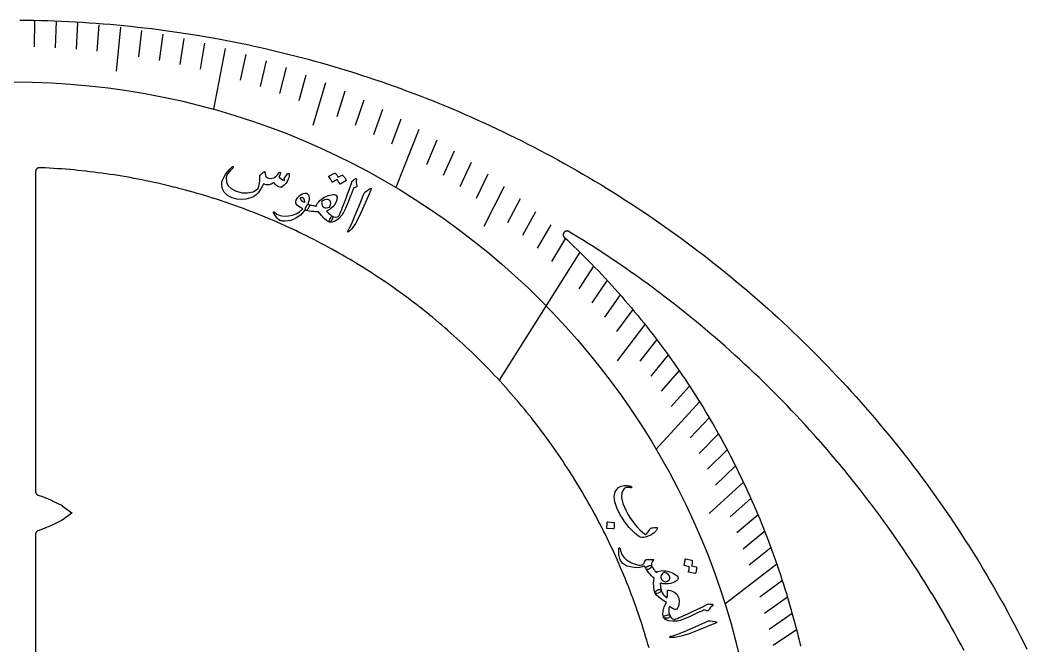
# Model space of a CAD drawing. Header units: millimetres. Extents: x -76 to 76, y -76 to 76.
# Drawn here: x 0.5 to 68.5, y 34.2 to 76.5 of the extents above; entities that cross this region are included whole.
import ezdxf

# ---------------------------------------------------------------- set-up
doc = ezdxf.new("R2010")
doc.units = ezdxf.units.MM
for name, color, linetype in [('CUT_INNER', 6, 'Continuous'), ('CUT_OUTER', 1, 'Continuous'), ('ENGRAVE', 7, 'Continuous'), ('ENGRAVE_FINE', 8, 'Continuous'), ('TEXT', 5, 'Continuous')]:
    doc.layers.add(name, color=color, linetype=linetype)

msp = doc.modelspace()

# ---------------------------------------------------------------- linework, layer by layer
at = {"layer": 'CUT_INNER'}
for points in [[(43.0015, 34.0458), (42.9263, 34.308), (42.9259, 34.3094), (42.8491, 34.5711), (42.8487, 34.5726), (42.7703, 34.8338), (42.7699, 34.8353), (42.6899, 35.096), (42.6895, 35.0974), (42.6079, 35.3577), (42.6074, 35.3591), (42.5243, 35.6189), (42.5238, 35.6203), (42.4391, 35.8795), (42.4386, 35.881), (42.3522, 36.1397), (42.3517, 36.1411), (42.2638, 36.3993), (42.2633, 36.4007), (42.1738, 36.6583), (42.1733, 36.6598), (42.0822, 36.9168), (42.0817, 36.9183), (41.9891, 37.1747), (41.9885, 37.1762), (41.8943, 37.4321), (41.8938, 37.4335), (41.798, 37.6889), (41.7974, 37.6903), (41.7001, 37.945), (41.6995, 37.9465), (41.6006, 38.2006), (41.6, 38.202), (41.4995, 38.4555), (41.499, 38.457), (41.3969, 38.7099), (41.3963, 38.7113), (41.2928, 38.9635), (41.2922, 38.965), (41.187, 39.2166), (41.1864, 39.218), (41.0798, 39.469), (41.0792, 39.4704), (40.9709, 39.7207), (40.9703, 39.7221), (40.8606, 39.9718), (40.86, 39.9732), (40.7487, 40.2221), (40.7481, 40.2235), (40.6353, 40.4718), (40.6346, 40.4732), (40.5203, 40.7208), (40.5196, 40.7222), (40.4038, 40.9691), (40.4031, 40.9705), (40.2858, 41.2166), (40.2851, 41.218), (40.1663, 41.4635), (40.1656, 41.4648), (40.0452, 41.7096), (40.0445, 41.7109), (39.9227, 41.9549), (39.922, 41.9563), (39.7986, 42.1995), (39.7979, 42.2008), (39.6731, 42.4433), (39.6724, 42.4447), (39.546, 42.6863), (39.5453, 42.6877), (39.4175, 42.9286), (39.4168, 42.9299), (39.2875, 43.1701), (39.2868, 43.1714), (39.156, 43.4107), (39.1553, 43.4121), (39.023, 43.6506), (39.0223, 43.6519), (38.8886, 43.8896), (38.8878, 43.8909), (38.7527, 44.1278), (38.7519, 44.1291), (38.6153, 44.3652), (38.6146, 44.3665), (38.4765, 44.6017), (38.4757, 44.603), (38.3363, 44.8373), (38.3355, 44.8387), (38.1946, 45.0721), (38.1938, 45.0734), (38.0514, 45.3061), (38.0506, 45.3074), (37.9068, 45.5391), (37.906, 45.5404), (37.7608, 45.7712), (37.76, 45.7725), (37.6134, 46.0025), (37.6126, 46.0038), (37.4646, 46.2328), (37.4637, 46.2341), (37.3143, 46.4622), (37.3135, 46.4635), (37.1627, 46.6907), (37.1618, 46.692), (37.0096, 46.9183), (37.0087, 46.9196), (36.8552, 47.1449), (36.8543, 47.1462), (36.6993, 47.3706), (36.6984, 47.3718), (36.5421, 47.5953), (36.5412, 47.5965), (36.3835, 47.819), (36.3826, 47.8203), (36.2235, 48.0418), (36.2226, 48.043), (36.0622, 48.2635), (36.0613, 48.2648), (35.8995, 48.4843), (35.8986, 48.4855), (35.7355, 48.7041), (35.7346, 48.7053), (35.5701, 48.9228), (35.5692, 48.9241), (35.4034, 49.1406), (35.4024, 49.1418), (35.2353, 49.3573), (35.2344, 49.3585), (35.0659, 49.573), (35.065, 49.5742), (34.8952, 49.7876), (34.8943, 49.7888), (34.7232, 50.0012), (34.7223, 50.0024), (34.5499, 50.2137), (34.5489, 50.2149), (34.3753, 50.4252), (34.3743, 50.4264), (34.1994, 50.6356), (34.1984, 50.6368), (34.0222, 50.8449), (34.0212, 50.8461), (33.8437, 51.0531), (33.8427, 51.0543), (33.6639, 51.2602), (33.6629, 51.2614), (33.4829, 51.4662), (33.4819, 51.4674), (33.3006, 51.6711), (33.2996, 51.6723), (33.1171, 51.8749), (33.116, 51.876), (32.9323, 52.0775), (32.9312, 52.0786), (32.7462, 52.279), (32.7452, 52.2801), (32.559, 52.4794), (32.5579, 52.4805), (32.3705, 52.6786), (32.3694, 52.6797), (32.1808, 52.8766), (32.1797, 52.8777), (31.9899, 53.0735), (31.9888, 53.0746), (31.7977, 53.2692), (31.7967, 53.2703), (31.6044, 53.4637), (31.6033, 53.4648), (31.4099, 53.657), (31.4088, 53.6581), (31.2142, 53.8492), (31.2131, 53.8502), (31.0174, 54.0401), (31.0163, 54.0411), (30.8193, 54.2298), (30.8182, 54.2309), (30.6201, 54.4183), (30.619, 54.4193), (30.4198, 54.6056), (30.4187, 54.6066), (30.2183, 54.7916), (30.2172, 54.7926), (30.0157, 54.9764), (30.0145, 54.9774), (29.8119, 55.1599), (29.8107, 55.161), (29.607, 55.3422), (29.6059, 55.3432), (29.401, 55.5233), (29.3999, 55.5243), (29.1939, 55.703), (29.1927, 55.704), (28.9857, 55.8815), (28.9845, 55.8825), (28.7764, 56.0587), (28.7752, 56.0597), (28.566, 56.2347), (28.5648, 56.2356), (28.3546, 56.4093), (28.3534, 56.4103), (28.142, 56.5826), (28.1409, 56.5836), (27.9285, 56.7546), (27.9273, 56.7556), (27.7138, 56.9254), (27.7126, 56.9263), (27.4982, 57.0947), (27.4969, 57.0957), (27.2814, 57.2628), (27.2802, 57.2637), (27.0637, 57.4295), (27.0625, 57.4305), (26.8449, 57.5949), (26.8437, 57.5958), (26.6252, 57.759), (26.6239, 57.7599), (26.4044, 57.9217), (26.4032, 57.9226), (26.1826, 58.083), (26.1814, 58.0839), (25.9599, 58.243), (25.9586, 58.2439), (25.7362, 58.4016), (25.7349, 58.4025), (25.5115, 58.5588), (25.5102, 58.5597), (25.2858, 58.7146), (25.2845, 58.7155), (25.0592, 58.8691), (25.0579, 58.87), (24.8316, 59.0222), (24.8304, 59.023), (24.6032, 59.1738), (24.6019, 59.1747), (24.3737, 59.3241), (24.3725, 59.3249), (24.1434, 59.4729), (24.1421, 59.4738), (23.9122, 59.6204), (23.9109, 59.6212), (23.68, 59.7664), (23.6787, 59.7672), (23.447, 59.911), (23.4457, 59.9118), (23.2131, 60.0541), (23.2118, 60.0549), (22.9783, 60.1958), (22.977, 60.1966), (22.7426, 60.3361), (22.7413, 60.3369), (22.5061, 60.4749), (22.5048, 60.4757), (22.2688, 60.6123), (22.2674, 60.6131), (22.0306, 60.7482), (22.0292, 60.749), (21.7915, 60.8826), (21.7902, 60.8834), (21.5517, 61.0156), (21.5504, 61.0164), (21.311, 61.1471), (21.3097, 61.1479), (21.0696, 61.2771), (21.0682, 61.2779), (20.8273, 61.4057), (20.826, 61.4064), (20.5843, 61.5327), (20.5829, 61.5334), (20.3405, 61.6583), (20.3391, 61.659), (20.0959, 61.7824), (20.0945, 61.783), (19.8506, 61.9049), (19.8492, 61.9056), (19.6045, 62.026), (19.6031, 62.0266), (19.3577, 62.1455), (19.3563, 62.1462), (19.1101, 62.2635), (19.1087, 62.2642), (18.8618, 62.38), (18.8605, 62.3807), (18.6129, 62.495), (18.6115, 62.4956), (18.3632, 62.6084), (18.3618, 62.609), (18.1128, 62.7203), (18.1114, 62.7209), (17.8618, 62.8307), (17.8604, 62.8313), (17.61, 62.9395), (17.6086, 62.9401), (17.3576, 63.0468), (17.3562, 63.0474), (17.1046, 63.1525), (17.1032, 63.1531), (16.8509, 63.2567), (16.8495, 63.2573), (16.5966, 63.3593), (16.5952, 63.3599), (16.3417, 63.4604), (16.3402, 63.4609), (16.0861, 63.5599), (16.0847, 63.5604), (15.8299, 63.6578), (15.8285, 63.6583), (15.5732, 63.7541), (15.5717, 63.7547), (15.3158, 63.8489), (15.3144, 63.8494), (15.0579, 63.9421), (15.0564, 63.9426), (14.7994, 64.0337), (14.798, 64.0342), (14.5404, 64.1237), (14.5389, 64.1242), (14.2808, 64.2121), (14.2793, 64.2126), (14.0206, 64.2989), (14.0192, 64.2994), (13.76, 64.3842), (13.7585, 64.3846), (13.4988, 64.4678), (13.4973, 64.4683), (13.2371, 64.5498), (13.2356, 64.5503), (12.9749, 64.6302), (12.9734, 64.6307), (12.7122, 64.709), (12.7108, 64.7095), (12.4491, 64.7862), (12.4476, 64.7867), (12.1855, 64.8618), (12.184, 64.8622), (11.9214, 64.9358), (11.9199, 64.9362), (11.6568, 65.0081), (11.6554, 65.0085), (11.3919, 65.0788), (11.3904, 65.0792), (11.1265, 65.1479), (11.125, 65.1483), (10.8607, 65.2154), (10.8592, 65.2157), (10.5944, 65.2812), (10.5929, 65.2816), (10.3278, 65.3454), (10.3263, 65.3457), (10.0608, 65.4079), (10.0593, 65.4083), (9.7934, 65.4688), (9.7919, 65.4692), (9.5256, 65.5281), (9.5241, 65.5284), (9.2575, 65.5857), (9.256, 65.5861), (8.989, 65.6417), (8.9875, 65.642), (8.7202, 65.6961), (8.7187, 65.6964), (8.4511, 65.7487), (8.4496, 65.749), (8.1817, 65.7998), (8.1801, 65.8), (7.9119, 65.8491), (7.9104, 65.8494), (7.6418, 65.8969), (7.6403, 65.8971), (7.3715, 65.9429), (7.37, 65.9432), (7.1009, 65.9873), (7.0993, 65.9876), (6.83, 66.0301), (6.8285, 66.0303), (6.5588, 66.0711), (6.5573, 66.0714), (6.2874, 66.1105), (6.2859, 66.1108), (6.0158, 66.1483), (6.0143, 66.1485), (5.7439, 66.1844), (5.7424, 66.1846), (5.4719, 66.2188), (5.4703, 66.219), (5.1996, 66.2515), (5.1981, 66.2517), (4.9271, 66.2826), (4.9256, 66.2828), (4.6544, 66.312), (4.6529, 66.3121), (4.3816, 66.3397), (4.3801, 66.3399), (4.1086, 66.3658), (4.1071, 66.3659), (3.8354, 66.3901), (3.8339, 66.3903), (3.5621, 66.4128), (3.5606, 66.4129), (3.2887, 66.4338), (3.2872, 66.434), (3.0151, 66.4532), (3.0136, 66.4533), (2.7415, 66.4708), (2.7399, 66.4709), (2.4677, 66.4868), (2.4662, 66.4869), (2.1938, 66.5011), (2.1923, 66.5012), (1.9199, 66.5137), (1.9183, 66.5138), (1.79, 66.5189), (1.7648, 66.5187), (1.7398, 66.5159), (1.7152, 66.5106), (1.6913, 66.5029), (1.6682, 66.4928), (1.6463, 66.4804), (1.6258, 66.4659), (1.6068, 66.4494), (1.5895, 66.4311), (1.5742, 66.4111), (1.561, 66.3897), (1.55, 66.3671), (1.5413, 66.3435), (1.535, 66.3191), (1.5313, 66.2943), (1.53, 66.2691), (1.53, 44.6164), (1.5311, 44.5925), (1.5346, 44.5688), (1.5402, 44.5456), (1.5481, 44.5231), (1.558, 44.5014), (1.57, 44.4807), (1.5839, 44.4613), (1.5996, 44.4433), (1.617, 44.4268), (1.6358, 44.4121), (1.6559, 44.3993), (1.6772, 44.3885), (1.6994, 44.3797), (1.9843, 44.2827), (1.9918, 44.2799), (2.6488, 44.008), (2.6576, 44.004), (3.3139, 43.6709), (3.3184, 43.6683), (3.3227, 43.6654), (3.9788, 43.1798), (3.9833, 43.1762), (3.9788, 43.1725), (3.3227, 42.6869), (3.3184, 42.684), (3.3139, 42.6814), (2.6576, 42.3483), (2.6488, 42.3443), (1.9918, 42.0724), (1.9843, 42.0696), (1.6994, 41.9726), (1.6772, 41.9639), (1.6559, 41.953), (1.6358, 41.9402), (1.617, 41.9255), (1.5996, 41.9091), (1.5839, 41.8911), (1.57, 41.8716), (1.558, 41.851), (1.5481, 41.8293), (1.5402, 41.8067), (1.5346, 41.7835), (1.5311, 41.7598), (1.53, 41.736), (1.53, 21.7866)], [(64.3023, 33.8655), (64.094, 34.2581), (64.0933, 34.2594), (63.8826, 34.6507), (63.8818, 34.6521), (63.6688, 35.042), (63.668, 35.0434), (63.4525, 35.432), (63.4518, 35.4334), (63.2339, 35.8207), (63.2332, 35.822), (63.013, 36.208), (63.0122, 36.2094), (62.7896, 36.594), (62.7888, 36.5953), (62.5639, 36.9786), (62.5631, 36.9799), (62.3358, 37.3618), (62.335, 37.3631), (62.1054, 37.7435), (62.1046, 37.7449), (61.8726, 38.1239), (61.8718, 38.1252), (61.6376, 38.5028), (61.6367, 38.5041), (61.4001, 38.8803), (61.3993, 38.8816), (61.1604, 39.2563), (61.1596, 39.2576), (60.9184, 39.6308), (60.9176, 39.6321), (60.6741, 40.0039), (60.6732, 40.0052), (60.4275, 40.3754), (60.4266, 40.3767), (60.1786, 40.7454), (60.1777, 40.7467), (59.9275, 41.1139), (59.9266, 41.1152), (59.6741, 41.4809), (59.6732, 41.4821), (59.4184, 41.8462), (59.4175, 41.8475), (59.1605, 42.21), (59.1596, 42.2113), (58.9004, 42.5722), (58.8995, 42.5735), (58.6381, 42.9328), (58.6372, 42.9341), (58.3736, 43.2918), (58.3726, 43.2931), (58.1068, 43.6492), (58.1059, 43.6504), (57.8379, 44.0049), (57.837, 44.0061), (57.5668, 44.359), (57.5659, 44.3602), (57.2935, 44.7113), (57.2926, 44.7126), (57.0181, 45.0621), (57.0172, 45.0633), (56.7406, 45.4111), (56.7396, 45.4123), (56.4609, 45.7584), (56.4599, 45.7596), (56.179, 46.1039), (56.178, 46.1051), (55.8951, 46.4478), (55.8941, 46.449), (55.609, 46.7899), (55.608, 46.791), (55.3209, 47.1302), (55.3199, 47.1314), (55.0307, 47.4688), (55.0297, 47.4699), (54.7384, 47.8055), (54.7373, 47.8067), (54.444, 48.1405), (54.443, 48.1416), (54.1476, 48.4736), (54.1466, 48.4748), (53.8491, 48.805), (53.8481, 48.8061), (53.5487, 49.1345), (53.5476, 49.1356), (53.2462, 49.4621), (53.2451, 49.4632), (52.9417, 49.7879), (52.9406, 49.789), (52.6352, 50.1118), (52.6341, 50.1129), (52.3267, 50.4338), (52.3256, 50.4349), (52.0163, 50.7539), (52.0152, 50.755), (51.7039, 51.0722), (51.7028, 51.0732), (51.3895, 51.3884), (51.3884, 51.3895), (51.0732, 51.7028), (51.0722, 51.7039), (50.755, 52.0152), (50.7539, 52.0163), (50.4349, 52.3256), (50.4338, 52.3267), (50.1129, 52.6341), (50.1118, 52.6352), (49.789, 52.9406), (49.7879, 52.9417), (49.4632, 53.2451), (49.4621, 53.2462), (49.1356, 53.5476), (49.1345, 53.5487), (48.8061, 53.8481), (48.805, 53.8491), (48.4748, 54.1466), (48.4736, 54.1476), (48.1416, 54.443), (48.1405, 54.444), (47.8067, 54.7373), (47.8055, 54.7384), (47.4699, 55.0297), (47.4688, 55.0307), (47.1314, 55.3199), (47.1302, 55.3209), (46.791, 55.608), (46.7899, 55.609), (46.449, 55.8941), (46.4478, 55.8951), (46.1051, 56.178), (46.1039, 56.179), (45.7596, 56.4599), (45.7584, 56.4609), (45.4123, 56.7396), (45.4111, 56.7406), (45.0633, 57.0172), (45.0621, 57.0181), (44.7126, 57.2926), (44.7113, 57.2935), (44.3602, 57.5659), (44.359, 57.5668), (44.0061, 57.837), (44.0049, 57.8379), (43.6504, 58.1059), (43.6492, 58.1068), (43.2931, 58.3726), (43.2918, 58.3736), (42.9341, 58.6372), (42.9328, 58.6381), (42.5735, 58.8995), (42.5722, 58.9004), (42.2113, 59.1596), (42.21, 59.1605), (41.8475, 59.4175), (41.8462, 59.4184), (41.4821, 59.6732), (41.4809, 59.6741), (41.1152, 59.9266), (41.1139, 59.9275), (40.7467, 60.1777), (40.7454, 60.1786), (40.3767, 60.4266), (40.3754, 60.4275), (40.0052, 60.6732), (40.0039, 60.6741), (39.6321, 60.9176), (39.6308, 60.9184), (39.2576, 61.1596), (39.2563, 61.1604), (38.8816, 61.3993), (38.8803, 61.4001), (38.5041, 61.6367), (38.5028, 61.6376), (38.1252, 61.8718), (38.1239, 61.8726), (37.7449, 62.1046), (37.7435, 62.1054), (37.5758, 62.2066), (37.5543, 62.2182), (37.5318, 62.2276), (37.5084, 62.2348), (37.4845, 62.2397), (37.4602, 62.2422), (37.4358, 62.2424), (37.4114, 62.2401), (37.3874, 62.2355), (37.364, 62.2285), (37.3414, 62.2193), (37.3197, 62.208), (37.2993, 62.1946), (37.2803, 62.1792), (37.2629, 62.1621), (37.2472, 62.1434), (37.2335, 62.1232), (37.2217, 62.1017), (37.2121, 62.0793), (37.2048, 62.056), (37.1998, 62.0321), (37.1971, 62.0078), (37.1968, 61.9833), (37.1989, 61.959), (37.2034, 61.935), (37.2102, 61.9115), (37.2192, 61.8888), (37.2304, 61.8671), (37.2437, 61.8466), (37.2589, 61.8275), (37.2759, 61.8099), (37.4322, 61.6639), (37.6757, 61.4335), (37.9178, 61.2016), (38.1585, 60.9682), (38.3977, 60.7333), (38.6355, 60.497), (38.8719, 60.2592), (39.1067, 60.0199), (39.3401, 59.7793), (39.5721, 59.5372), (39.8025, 59.2936), (40.0314, 59.0487), (40.2589, 58.8024), (40.4848, 58.5547), (40.7092, 58.3056), (40.932, 58.0551), (41.1534, 57.8033), (41.3731, 57.5501), (41.5913, 57.2955), (41.808, 57.0397), (42.023, 56.7825), (42.2365, 56.524), (42.4484, 56.2642), (42.6587, 56.0031), (42.8674, 55.7407), (43.0745, 55.477), (43.2799, 55.2121), (43.4838, 54.9459), (43.686, 54.6784), (43.8865, 54.4098), (44.0854, 54.1399), (44.2826, 53.8688), (44.4782, 53.5964), (44.6721, 53.3229), (44.8643, 53.0482), (45.0548, 52.7724), (45.2437, 52.4953), (45.4308, 52.2172), (45.6162, 51.9378), (45.7999, 51.6574), (45.9818, 51.3758), (46.1621, 51.0931), (46.3406, 50.8093), (46.5173, 50.5244), (46.6923, 50.2384), (46.8656, 49.9514), (47.0371, 49.6633), (47.2068, 49.3742), (47.3747, 49.084), (47.5409, 48.7928), (47.7052, 48.5006), (47.8678, 48.2074), (48.0285, 47.9132), (48.1875, 47.618), (48.3446, 47.3218), (48.5, 47.0247), (48.6534, 46.7266), (48.8051, 46.4276), (48.9549, 46.1277), (49.1029, 45.8269), (49.249, 45.5251), (49.3933, 45.2225), (49.5357, 44.919), (49.6763, 44.6146), (49.815, 44.3094), (49.9518, 44.0033), (50.0867, 43.6964), (50.2197, 43.3886), (50.3509, 43.0801), (50.4801, 42.7708), (50.6075, 42.4606), (50.733, 42.1497), (50.8565, 41.838), (50.9781, 41.5256), (51.0978, 41.2124), (51.2156, 40.8985), (51.3314, 40.5839), (51.4454, 40.2686), (51.5574, 39.9526), (51.6674, 39.6359), (51.7755, 39.3186), (51.8816, 39.0005), (51.9858, 38.6819), (52.0881, 38.3626), (52.1883, 38.0427), (52.2867, 37.7221), (52.383, 37.401), (52.4774, 37.0793), (52.5698, 36.757), (52.6602, 36.4342), (52.7486, 36.1108), (52.835, 35.7869), (52.9195, 35.4624), (53.002, 35.1375), (53.0824, 34.812), (53.1609, 34.486), (53.2374, 34.1596)]]:
    msp.add_lwpolyline(points, dxfattribs=at)
at = {"layer": 'CUT_OUTER'}
msp.add_lwpolyline([(0.4694, 76.4986), (0.9388, 76.4942), (1.4081, 76.487), (1.8766, 76.477), (2.3459, 76.464), (2.815, 76.4482), (3.284, 76.4295), (3.7529, 76.4079), (4.2217, 76.3834), (4.6903, 76.3561), (5.1587, 76.3259), (5.6269, 76.2928), (6.0949, 76.2568), (6.5627, 76.218), (7.0303, 76.1763), (7.4976, 76.1317), (7.9645, 76.0843), (8.4312, 76.034), (8.8976, 75.9808), (9.3637, 75.9248), (9.8293, 75.8659), (10.2947, 75.8042), (10.7596, 75.7396), (11.2241, 75.6721), (11.6882, 75.6018), (12.1519, 75.5287), (12.6151, 75.4527), (13.0778, 75.3739), (13.5401, 75.2922), (14.0018, 75.2077), (14.463, 75.1204), (14.9237, 75.0302), (15.3838, 74.9372), (15.8433, 74.8414), (16.3022, 74.7428), (16.7605, 74.6414), (17.2182, 74.5371), (17.6752, 74.4301), (18.1316, 74.3202), (18.5872, 74.2076), (19.0422, 74.0921), (19.4965, 73.9739), (19.95, 73.8529), (20.4028, 73.7291), (20.8548, 73.6025), (21.306, 73.4731), (21.7564, 73.341), (22.206, 73.2062), (22.6548, 73.0685), (23.1027, 72.9281), (23.5498, 72.785), (23.9959, 72.6391), (24.4412, 72.4905), (24.8855, 72.3392), (25.3289, 72.1852), (25.7714, 72.0284), (26.2128, 71.8689), (26.6533, 71.7067), (27.0928, 71.5418), (27.5313, 71.3742), (27.9687, 71.2039), (28.4051, 71.031), (28.8404, 70.8554), (29.2746, 70.6771), (29.7077, 70.4961), (30.1397, 70.3125), (30.5705, 70.1263), (31.0003, 69.9374), (31.4288, 69.7458), (31.8562, 69.5517), (32.2823, 69.3549), (32.7073, 69.1555), (33.131, 68.9535), (33.5535, 68.7489), (33.9747, 68.5418), (34.3946, 68.332), (34.8132, 68.1197), (35.2305, 67.9048), (35.6465, 67.6873), (36.0612, 67.4673), (36.4745, 67.2448), (36.8864, 67.0197), (37.2969, 66.7921), (37.706, 66.562), (38.1138, 66.3294), (38.52, 66.0943), (38.9248, 65.8567), (39.3282, 65.6166), (39.7301, 65.3741), (40.1305, 65.1291), (40.5293, 64.8816), (40.9267, 64.6317), (41.3225, 64.3794), (41.7167, 64.1246), (42.1094, 63.8674), (42.5005, 63.6078), (42.89, 63.3459), (43.2779, 63.0815), (43.6641, 62.8148), (44.0487, 62.5457), (44.4316, 62.2742), (44.8129, 62.0004), (45.1925, 61.7243), (45.5704, 61.4458), (45.9465, 61.1651), (46.321, 60.882), (46.6937, 60.5966), (47.0646, 60.309), (47.4338, 60.0191), (47.8012, 59.7269), (48.1667, 59.4324), (48.5305, 59.1358), (48.8924, 58.8369), (49.2525, 58.5358), (49.6108, 58.2325), (49.9671, 57.927), (50.3216, 57.6193), (50.6742, 57.3094), (51.0249, 56.9974), (51.3737, 56.6833), (51.7205, 56.367), (52.0654, 56.0486), (52.4083, 55.728), (52.7493, 55.4054), (53.0883, 55.0807), (53.4252, 54.7539), (53.7602, 54.4251), (54.0931, 54.0942), (54.424, 53.7613), (54.7529, 53.4263), (55.0797, 53.0894), (55.4044, 52.7504), (55.727, 52.4095), (56.0475, 52.0665), (56.3659, 51.7217), (56.6822, 51.3748), (56.9964, 51.0261), (57.3084, 50.6754), (57.6183, 50.3228), (57.926, 49.9683), (58.2315, 49.6119), (58.5348, 49.2537), (58.8359, 48.8936), (59.1348, 48.5317), (59.4315, 48.1679), (59.7259, 47.8023), (60.0181, 47.435), (60.308, 47.0658), (60.5957, 46.6949), (60.8811, 46.3222), (61.1641, 45.9478), (61.4449, 45.5716), (61.7234, 45.1937), (61.9995, 44.8142), (62.2733, 44.4329), (62.5448, 44.05), (62.8139, 43.6654), (63.0806, 43.2791), (63.345, 42.8912), (63.607, 42.5018), (63.8666, 42.1107), (64.1238, 41.718), (64.3785, 41.3238), (64.6309, 40.928), (64.8808, 40.5306), (65.1283, 40.1318), (65.3733, 39.7314), (65.6158, 39.3295), (65.8559, 38.9262), (66.0935, 38.5213), (66.3287, 38.1151), (66.5613, 37.7074), (66.7914, 37.2983), (67.019, 36.8877), (67.2441, 36.4758), (67.4666, 36.0625), (67.6866, 35.6479), (67.9041, 35.2319), (68.119, 34.8146), (68.3313, 34.3959), (68.5411, 33.976)], dxfattribs=at)
at = {"layer": 'ENGRAVE'}
for points in [[(14.3493, 74.5822), (13.5577, 70.4677)], [(27.4452, 69.1071), (25.885, 65.1785)], [(38.3127, 60.8171), (32.8579, 52.1583)], [(46.413, 50.6931), (43.4738, 47.4829)], [(51.6409, 39.7127), (48.1333, 37.0153)]]:
    msp.add_lwpolyline(points, dxfattribs=at)
msp.add_circle((0, 21.8604), 50.4627, dxfattribs=at)
at = {"layer": 'ENGRAVE_FINE'}
for points in [[(1.4566, 76.4806), (1.4225, 74.6908)], [(2.9119, 76.4224), (2.8438, 74.6333)], [(4.3646, 76.3254), (4.2624, 74.5377)], [(5.8132, 76.1899), (5.677, 74.4041)], [(7.2566, 76.016), (6.9729, 73.0437)], [(8.6934, 75.804), (8.4892, 74.0236)], [(10.1223, 75.5542), (9.8843, 73.7774)], [(11.5421, 75.267), (11.2702, 73.4942)], [(12.9515, 74.9428), (12.6459, 73.1746)], [(15.7343, 74.1855), (15.3616, 72.4281)], [(17.1054, 73.7535), (16.6993, 72.0022)], [(18.4615, 73.2867), (18.022, 71.5422)], [(19.8014, 72.7858), (19.3287, 71.0485)], [(21.124, 72.2515), (20.2812, 69.3686)], [(22.4285, 71.6846), (21.89, 69.9634)], [(23.7137, 71.0859), (23.1425, 69.3735)], [(24.9788, 70.4561), (24.3751, 68.7531)], [(26.2229, 69.7962), (25.5868, 68.1031)], [(28.6447, 68.3896), (27.9445, 66.7177)], [(29.8209, 67.6447), (29.0889, 65.9842)], [(30.9729, 66.8733), (30.2094, 65.2247)], [(32.1002, 66.0765), (31.3053, 64.4403)], [(33.2021, 65.2552), (31.8249, 62.5486)], [(34.278, 64.4104), (33.4212, 62.8005)], [(35.3275, 63.5432), (34.4401, 61.9472)], [(36.35, 62.6546), (35.4324, 61.0729)], [(37.3452, 61.7455), (36.3975, 60.1787)], [(39.2521, 59.8704), (38.2453, 58.3346)], [(40.1632, 58.9063), (39.1272, 57.3869)], [(41.0458, 57.926), (39.981, 56.4233)], [(41.8996, 56.9305), (40.8063, 55.4449)], [(42.7245, 55.9207), (40.8539, 53.4723)], [(43.5204, 54.8977), (42.371, 53.4479)], [(44.2872, 53.8625), (43.1103, 52.4312)], [(45.0249, 52.816), (43.8209, 51.4036)], [(45.7335, 51.7592), (44.5027, 50.3662)], [(47.0635, 49.6185), (45.7803, 48.2656)], [(47.6852, 48.5365), (46.3763, 47.2043)], [(48.2781, 47.4478), (46.9439, 46.1367)], [(48.8424, 46.3535), (47.4834, 45.0638)], [(49.3783, 45.2542), (47.07, 43.1387)], [(49.8861, 44.1509), (48.4787, 42.9053)], [(50.366, 43.0443), (48.935, 41.8213)], [(50.8182, 41.9353), (49.3641, 40.7353)], [(51.2431, 40.8245), (49.7662, 39.6479)], [(52.012, 38.6007), (50.4911, 37.472)], [(52.3568, 37.4891), (50.8145, 36.3848)], [(52.6755, 36.3786), (51.1124, 35.2991)], [(52.9687, 35.2698), (51.3851, 34.2153)]]:
    msp.add_lwpolyline(points, dxfattribs=at)
at = {"layer": 'TEXT'}
for points in [[(18.5681, 66.105), (18.5841, 66.1211), (18.6001, 66.1307), (18.616, 66.1338), (18.6319, 66.1303), (18.6499, 66.1202), (18.6632, 66.1067), (18.6718, 66.09), (18.6757, 66.0701), (18.6779, 66.0039), (18.6671, 65.9274), (18.6433, 65.8408), (18.6066, 65.744), (18.5308, 65.5926), (18.439, 65.457), (18.3312, 65.3374), (18.2075, 65.2334), (18.1709, 65.2113), (18.1351, 65.1973), (18.1001, 65.1913), (18.066, 65.1935), (17.9549, 65.2315), (17.8463, 65.2988), (17.7397, 65.3954), (17.6349, 65.5213), (17.4599, 65.4118), (17.2857, 65.3618), (17.112, 65.3713), (16.9381, 65.4403), (16.8956, 65.3479), (16.8521, 65.2601), (16.8075, 65.1769), (16.7619, 65.0983), (16.7151, 65.0237), (16.6669, 64.9525), (16.6172, 64.8848), (16.5661, 64.8206), (16.4622, 64.7091), (16.3439, 64.6147), (16.2113, 64.5371), (16.0645, 64.4762), (15.7463, 64.3961), (15.4339, 64.3709), (15.1263, 64.4009), (14.8225, 64.4861), (14.5033, 64.6487), (14.2788, 64.8627), (14.1485, 65.1295), (14.1128, 65.4501), (14.1281, 65.5564), (14.1638, 65.6764), (14.22, 65.81), (14.2968, 65.9571), (14.3948, 66.1137), (14.5128, 66.2714), (14.6512, 66.4298), (14.8102, 66.5889), (14.8218, 66.5984), (14.8341, 66.6038), (14.8469, 66.6053), (14.8604, 66.6027), (14.8728, 66.5973), (14.8828, 66.5902), (14.8903, 66.5813), (14.8954, 66.5708), (14.8966, 66.5574), (14.8942, 66.5445), (14.8883, 66.5322), (14.8787, 66.5205), (14.6728, 66.3071), (14.526, 66.124), (14.4373, 65.9717), (14.4064, 65.8505), (14.4334, 65.5519), (14.5471, 65.3033), (14.7472, 65.104), (15.034, 64.9525), (15.4662, 64.8306), (15.8633, 64.8107), (16.2275, 64.8937), (16.56, 65.0807), (16.6283, 65.2613), (16.672, 65.4629), (16.6908, 65.6856), (16.6842, 65.9294), (16.6814, 65.9549), (16.6827, 65.9762), (16.6882, 65.9934), (16.698, 66.0065), (16.7412, 66.0475), (16.7822, 66.0858), (16.8209, 66.1215), (16.8574, 66.1544), (16.8914, 66.1841), (16.9226, 66.21), (16.9512, 66.2321), (16.977, 66.2504), (16.9903, 66.2572), (17.0019, 66.2577), (17.0116, 66.2517), (17.0195, 66.2393), (17.0228, 66.231), (17.0271, 66.2184), (17.0323, 66.2015), (17.0385, 66.1805), (17.0451, 66.1554), (17.0515, 66.1265), (17.0577, 66.0938), (17.0637, 66.0573), (17.0771, 65.9864), (17.0908, 65.9333), (17.105, 65.8981), (17.1196, 65.8808), (17.2326, 65.8254), (17.3571, 65.7994), (17.4933, 65.8026), (17.6416, 65.835), (17.7051, 65.8704), (17.7816, 65.9395), (17.8712, 66.0421), (17.974, 66.1783), (17.9838, 66.1912), (17.9962, 66.2005), (18.011, 66.2061), (18.0283, 66.2082), (18.0437, 66.2078), (18.0571, 66.2043), (18.0686, 66.1977), (18.0781, 66.1879), (18.084, 66.153), (18.0691, 66.098), (18.0335, 66.0229), (17.9772, 65.9276), (18.0454, 65.8354), (18.1272, 65.7594), (18.2228, 65.6996), (18.3323, 65.6559), (18.3445, 65.689), (18.3513, 65.7171), (18.3528, 65.7403), (18.3489, 65.7585), (18.3433, 65.7765), (18.3421, 65.7927), (18.3454, 65.8069), (18.3532, 65.8193)], [(22.2465, 66.0189), (22.2548, 66.0215), (22.2643, 66.0207), (22.275, 66.0167), (22.2869, 66.0093), (22.3232, 65.9711), (22.3573, 65.9319), (22.3891, 65.8918), (22.4186, 65.8508), (22.446, 65.8085), (22.4714, 65.7644), (22.4948, 65.7186), (22.5162, 65.6711), (22.5186, 65.6587), (22.5169, 65.6478), (22.5109, 65.6383), (22.5008, 65.6303), (22.1204, 65.414), (22.1124, 65.4127), (22.1038, 65.417), (22.0946, 65.4271), (22.0848, 65.4429), (22.079, 65.4557), (22.0687, 65.4746), (22.0537, 65.4996), (22.034, 65.5306), (22.0095, 65.568), (21.98, 65.6123), (21.9456, 65.6634), (21.906, 65.7214), (21.6098, 65.5515), (21.5981, 65.5476), (21.5872, 65.5506), (21.5769, 65.5607), (21.5673, 65.5779), (21.559, 65.5927), (21.5456, 65.6154), (21.527, 65.646), (21.5032, 65.6845), (21.4737, 65.7311), (21.4377, 65.7862), (21.3954, 65.8496), (21.3466, 65.9215), (21.3427, 65.9314), (21.3428, 65.9393), (21.3468, 65.9454), (21.3547, 65.9496), (21.7297, 66.1576), (21.738, 66.1602), (21.7475, 66.1596), (21.7582, 66.1557), (21.7701, 66.1485), (21.8022, 66.1181), (21.8322, 66.0864), (21.8601, 66.0533), (21.8859, 66.0189), (21.9097, 65.9834), (21.9317, 65.9472), (21.9518, 65.9101), (21.9701, 65.8722)], [(22.9447, 65.6221), (23.0114, 65.6758), (23.0639, 65.7186), (23.1021, 65.7505), (23.126, 65.7715), (23.1427, 65.7841), (23.1591, 65.7908), (23.1752, 65.7915), (23.1911, 65.7862), (23.2062, 65.7748), (23.2157, 65.7595), (23.2196, 65.7405), (23.2179, 65.7176), (23.2068, 65.6067), (23.2075, 65.5011), (23.2201, 65.4007), (23.2445, 65.3055), (23.2499, 65.2763), (23.2423, 65.2507), (23.2216, 65.2287), (23.1879, 65.2103), (23.0204, 65.1305), (22.9956, 65.0681), (22.9714, 65.0067), (22.9478, 64.9463), (22.9247, 64.8871), (22.9021, 64.8289), (22.8801, 64.7718), (22.8587, 64.7157), (22.8378, 64.6608), (22.6431, 64.1523), (22.4799, 63.7607), (22.3491, 63.4855), (22.2511, 63.3265), (22.0117, 63.0708), (21.7908, 62.9053), (21.5881, 62.8298), (21.403, 62.8444), (21.3989, 62.8465), (21.3947, 62.8487), (21.3905, 62.8509), (21.3863, 62.8531), (21.374, 62.8901), (21.3866, 62.9533), (21.4242, 63.0429), (21.4868, 63.1588), (21.5133, 63.2), (21.5415, 63.2253), (21.5716, 63.2347), (21.6035, 63.2283), (21.722, 63.1937), (21.8317, 63.1859), (21.9329, 63.2048), (22.0256, 63.2505), (22.0694, 63.3414), (22.1167, 63.446), (22.1675, 63.5644), (22.2219, 63.6966), (22.2797, 63.842), (22.3409, 63.9998), (22.4054, 64.1702), (22.4733, 64.3531), (22.5412, 64.5322), (22.6016, 64.6935), (22.6545, 64.8369), (22.7, 64.9625), (22.7386, 65.07), (22.771, 65.159), (22.7971, 65.2295), (22.8171, 65.2816), (22.9001, 65.5478), (22.9112, 65.5725), (22.9224, 65.5931), (22.9336, 65.6097), (22.9447, 65.6221)], [(19.6978, 63.6321), (19.4297, 63.3205), (19.1236, 63.0972), (18.7798, 62.9611), (18.3981, 62.911), (18.348, 62.9109), (18.2994, 62.9123), (18.2521, 62.9154), (18.2062, 62.9202), (18.1621, 62.9267), (18.1201, 62.9352), (18.0803, 62.9457), (18.0426, 62.9582), (17.9582, 63.0112), (17.8598, 63.1127), (17.7468, 63.2626), (17.6184, 63.4608), (17.6064, 63.4864), (17.6022, 63.5081), (17.6056, 63.5259), (17.6168, 63.5398), (17.6321, 63.5477), (17.6477, 63.5476), (17.6637, 63.5396), (17.6801, 63.5235), (17.8407, 63.38), (18.0507, 63.2895), (18.3109, 63.2511), (18.6223, 63.264), (18.897, 63.3162), (19.1485, 63.4091), (19.3769, 63.543), (19.582, 63.7184), (19.5849, 63.7267), (19.5855, 63.7341), (19.5836, 63.7406), (19.5794, 63.7462), (19.436, 63.8235), (19.3184, 63.899), (19.2265, 63.9729), (19.1604, 64.0452), (19.1214, 64.1283), (19.1154, 64.2215), (19.1424, 64.3247), (19.2027, 64.4381), (19.2121, 64.4525), (19.2222, 64.4669), (19.233, 64.4814), (19.2445, 64.4958), (19.2567, 64.5106), (19.2698, 64.5259), (19.2839, 64.5419), (19.2989, 64.5584), (19.4069, 64.6603), (19.5164, 64.7358), (19.6273, 64.7847), (19.7396, 64.807), (19.8413, 64.8005), (19.9202, 64.7633), (19.9762, 64.6955), (20.0091, 64.5971), (20.021, 64.4759), (20.0119, 64.3459), (19.9819, 64.2071), (19.931, 64.0595), (19.9395, 64.0557), (19.9479, 64.0522), (19.9562, 64.0491), (19.9643, 64.0464), (19.9724, 64.0438), (19.9807, 64.0407), (19.9891, 64.0372), (19.9977, 64.0333), (20.0237, 64.0133), (20.0374, 63.9838), (20.0387, 63.9449), (20.0275, 63.8966), (20.0086, 63.8466), (19.9847, 63.7984), (19.9556, 63.7519), (19.9216, 63.7072), (19.8871, 63.6699), (19.8571, 63.6459), (19.8314, 63.6352), (19.81, 63.6376), (19.729, 63.676), (19.7247, 63.6684), (19.7181, 63.6585), (19.7091, 63.6464), (19.6978, 63.6321)], [(21.833, 64.6748), (21.8393, 64.6714), (21.8448, 64.6681), (21.8496, 64.6648), (21.8538, 64.6615), (21.8576, 64.658), (21.8612, 64.6543), (21.8647, 64.6503), (21.868, 64.6461), (21.8959, 64.5828), (21.9075, 64.511), (21.9029, 64.4305), (21.8821, 64.3414), (21.8161, 64.1727), (21.7293, 64.0209), (21.6219, 63.8857), (21.4943, 63.767), (21.4612, 63.7407), (21.4271, 63.7149), (21.392, 63.6897), (21.3558, 63.6649), (21.3185, 63.6407), (21.2802, 63.617), (21.2409, 63.5939), (21.2006, 63.5712), (21.2541, 63.5158), (21.3066, 63.4638), (21.3581, 63.4152), (21.4086, 63.3701), (21.4583, 63.3287), (21.5074, 63.2912), (21.5558, 63.2577), (21.6035, 63.2283), (21.619, 63.2117), (21.6234, 63.1839), (21.6165, 63.1451), (21.5984, 63.0952), (21.5428, 62.9739), (21.4918, 62.8916), (21.4452, 62.8485), (21.403, 62.8444), (21.224, 62.9387), (21.0411, 63.0854), (20.8536, 63.2843), (20.6603, 63.5355), (20.5542, 63.537), (20.438, 63.5432), (20.3118, 63.554), (20.1755, 63.5693), (20.0409, 63.5874), (19.9344, 63.6051), (19.8561, 63.6224), (19.8058, 63.6397), (19.7846, 63.657), (19.7723, 63.6848), (19.7688, 63.723), (19.7741, 63.7717), (19.7799, 63.7983), (19.7876, 63.8239), (19.7972, 63.8487), (19.8086, 63.8725), (19.8213, 63.8958), (19.8349, 63.9186), (19.8493, 63.9411), (19.8645, 63.9632), (19.8982, 64.0012), (19.9305, 64.0251), (19.9616, 64.0351), (19.9913, 64.031), (20.0583, 64.013), (20.124, 63.9965), (20.1885, 63.9815), (20.2518, 63.9679), (20.3144, 63.9557), (20.3768, 63.9443), (20.4391, 63.934), (20.5013, 63.9246), (20.5406, 64.0256), (20.5956, 64.1236), (20.6666, 64.2185), (20.7536, 64.3102), (20.8342, 64.3789), (20.9197, 64.4418), (21.0104, 64.4987), (21.1062, 64.5498), (21.2076, 64.5945), (21.3152, 64.6327), (21.4291, 64.6642), (21.5491, 64.6891), (21.6388, 64.7005), (21.7161, 64.7018), (21.7809, 64.6932), (21.833, 64.6748)], [(24.0688, 65.0692), (24.1543, 65.1234), (24.2036, 65.1318), (24.2163, 65.0943), (24.1925, 65.0111), (23.7148, 63.9272), (23.4173, 63.2641), (23.1455, 62.7538), (22.9012, 62.3951), (22.6852, 62.1875), (22.6601, 62.1747), (22.6418, 62.1705), (22.6304, 62.1748), (22.6258, 62.1877), (22.6255, 62.2041), (22.6293, 62.223), (22.6373, 62.2444), (22.6493, 62.2683), (22.7512, 62.4501), (22.851, 62.6476), (22.9485, 62.8609), (23.0435, 63.0899), (23.0694, 63.1492), (23.1375, 63.3103), (23.2477, 63.5732), (23.3994, 63.9383), (23.7264, 64.7529), (23.7467, 64.7947), (23.7695, 64.8308), (23.795, 64.8614), (23.8232, 64.8864)], [(19.7204, 64.2168), (19.7121, 64.3178), (19.6883, 64.3974), (19.6493, 64.4556), (19.5949, 64.4922), (19.5556, 64.499), (19.5175, 64.4986), (19.4808, 64.4909), (19.4454, 64.476), (19.4315, 64.4658), (19.4237, 64.4515), (19.4219, 64.4331), (19.4261, 64.4107), (19.4527, 64.3506), (19.5051, 64.2938), (19.5831, 64.2403), (19.6868, 64.1899), (19.6987, 64.1871), (19.7082, 64.1906), (19.7154, 64.2005), (19.7204, 64.2168)], [(21.4065, 64.3191), (21.302, 64.3646), (21.1859, 64.3745), (21.0585, 64.3488), (20.9199, 64.2875), (20.888, 64.2603), (20.8697, 64.2157), (20.865, 64.1536), (20.8737, 64.0742), (20.8966, 63.9924), (20.93, 63.9254), (20.9739, 63.8733), (21.0286, 63.8358), (21.0981, 63.8141), (21.1825, 63.811), (21.2818, 63.8264), (21.3962, 63.8604), (21.4632, 64.0072), (21.4873, 64.1326), (21.4684, 64.2366), (21.4065, 64.3191)], [(43.5487, 42.1095), (43.5258, 42.0625), (43.4978, 42.0163), (43.4648, 41.9709), (43.4268, 41.9262), (43.3841, 41.8824), (43.3369, 41.8397), (43.2852, 41.798), (43.2292, 41.7573), (43.1125, 41.6842), (42.9913, 41.6238), (42.8656, 41.576), (42.7356, 41.5407), (42.6139, 41.5216), (42.509, 41.5206), (42.4209, 41.5377), (42.3494, 41.5729), (42.1711, 41.7064), (41.9976, 41.8543), (41.8287, 42.0168), (41.6643, 42.1937), (41.5048, 42.3855), (41.3504, 42.5923), (41.2009, 42.8143), (41.056, 43.0516), (40.82, 43.5144), (40.6834, 43.9254), (40.6481, 44.287), (40.7154, 44.6008), (40.8108, 44.7684), (40.9432, 44.8956), (41.113, 44.9821), (41.3204, 45.0274), (41.3688, 45.0304), (41.4197, 45.031), (41.473, 45.029), (41.5287, 45.0245), (41.5869, 45.0175), (41.6475, 45.0079), (41.7105, 44.9957), (41.7759, 44.9809), (41.7955, 44.9747), (41.8106, 44.9653), (41.8214, 44.9528), (41.8276, 44.9371), (41.8294, 44.9252), (41.8271, 44.9131), (41.8208, 44.901), (41.8104, 44.8886), (41.7993, 44.8794), (41.7867, 44.8742), (41.7726, 44.873), (41.757, 44.8759), (41.6939, 44.8887), (41.6314, 44.8968), (41.5693, 44.9002), (41.5077, 44.899), (41.4527, 44.8909), (41.4036, 44.8758), (41.3606, 44.8536), (41.3235, 44.8243), (41.1582, 44.5609), (41.1259, 44.2224), (41.2243, 43.8078), (41.451, 43.3144), (41.5975, 43.0546), (41.7481, 42.8124), (41.9032, 42.5877), (42.0632, 42.3804), (42.2283, 42.1903), (42.3991, 42.017), (42.5757, 41.8605), (42.7583, 41.7207), (42.8399, 41.7806), (42.9206, 41.8681), (43.0002, 41.9834), (43.0785, 42.1267), (43.0886, 42.1348), (43.1101, 42.1443), (43.1429, 42.155), (43.1871, 42.167), (43.1921, 42.167), (43.1963, 42.1673), (43.1997, 42.1679), (43.2023, 42.1688), (43.2645, 42.1805), (43.3365, 42.1886), (43.4181, 42.1931), (43.5094, 42.1939), (43.5394, 42.1893), (43.556, 42.1737), (43.5591, 42.1471), (43.5487, 42.1095)], [(40.6169, 42.5369), (40.6249, 42.5344), (40.6318, 42.5288), (40.6376, 42.52), (40.6423, 42.5081), (40.6494, 42.4103), (40.6464, 42.3134), (40.6333, 42.2175), (40.6101, 42.1227), (40.6047, 42.1119), (40.5975, 42.1047), (40.5885, 42.1012), (40.5777, 42.1013), (40.1536, 42.131), (40.1422, 42.1342), (40.1357, 42.1425), (40.134, 42.1558), (40.1372, 42.1742), (40.14, 42.19), (40.1436, 42.2147), (40.1482, 42.2483), (40.1536, 42.2907), (40.1596, 42.3425), (40.1659, 42.4042), (40.1725, 42.4759), (40.1792, 42.5575), (40.1814, 42.569), (40.1857, 42.5764), (40.1922, 42.5797), (40.2007, 42.5789)], [(42.8423, 40.0261), (43.2545, 40.0395), (43.2892, 40.0362), (43.3092, 40.0274), (43.3145, 40.0131), (43.3052, 39.9933), (43.2585, 39.9303), (43.2202, 39.8721), (43.1902, 39.8189), (43.1687, 39.7705), (43.1567, 39.7223), (43.1539, 39.6741), (43.1601, 39.6258), (43.1755, 39.5773), (43.1822, 39.526), (43.159, 39.478), (43.1058, 39.4331), (43.0227, 39.3916), (42.9337, 39.363), (42.8627, 39.357), (42.8098, 39.3737), (42.7748, 39.4129), (42.7587, 39.4474), (42.7434, 39.483), (42.729, 39.5195), (42.7154, 39.5569), (42.7112, 39.5625), (42.7038, 39.5662), (42.6933, 39.5679), (42.6797, 39.5677), (42.4598, 39.5037), (42.2321, 39.4755), (41.9967, 39.4825), (41.7536, 39.5242), (41.5295, 39.5893), (41.3512, 39.6672), (41.2184, 39.7583), (41.131, 39.8631), (41.0724, 39.9719), (41.0259, 40.0747), (40.9916, 40.1717), (40.9695, 40.2629), (40.9631, 40.3095), (40.9575, 40.36), (40.9527, 40.4144), (40.9487, 40.4726), (40.9462, 40.5347), (40.9459, 40.6007), (40.9476, 40.6706), (40.9513, 40.7443), (40.9516, 40.7625), (40.9546, 40.7775), (40.9604, 40.7894), (40.9689, 40.7981), (40.9816, 40.8072), (40.9931, 40.8118), (41.0032, 40.8121), (41.0121, 40.8079), (41.0214, 40.8014), (41.0284, 40.7926), (41.0332, 40.7815), (41.0358, 40.7681), (41.0685, 40.6232), (41.1111, 40.4932), (41.1638, 40.378), (41.2267, 40.2774), (41.3033, 40.1841), (41.3888, 40.0975), (41.4832, 40.0174), (41.5867, 39.9438), (41.6991, 39.8762), (41.8203, 39.8142), (41.9503, 39.7577), (42.0892, 39.7067), (42.2094, 39.6748), (42.323, 39.657), (42.43, 39.6532), (42.5303, 39.6637), (42.5891, 39.6976), (42.6465, 39.7597), (42.7025, 39.8502), (42.7567, 39.9692), (42.7698, 39.9914), (42.7884, 40.0084), (42.8126, 40.0199), (42.8423, 40.0261)], [(44.9689, 38.8177), (44.9712, 38.8111), (44.9731, 38.8049), (44.9744, 38.7992), (44.9753, 38.7939), (44.9758, 38.7889), (44.9759, 38.7837), (44.9758, 38.7784), (44.9754, 38.773), (44.9535, 38.7075), (44.9137, 38.6465), (44.8561, 38.5901), (44.7807, 38.5382), (44.6184, 38.458), (44.452, 38.4041), (44.2816, 38.3764), (44.1073, 38.3746), (44.0651, 38.3774), (44.0225, 38.3813), (43.9795, 38.3863), (43.9361, 38.3924), (43.8923, 38.3996), (43.848, 38.4079), (43.8033, 38.4172), (43.7583, 38.4276), (43.7605, 38.3506), (43.7643, 38.2768), (43.7697, 38.2062), (43.7767, 38.1388), (43.7855, 38.0747), (43.7966, 38.014), (43.8098, 37.9567), (43.8253, 37.9027), (43.8256, 37.88), (43.8101, 37.8566), (43.7789, 37.8325), (43.7319, 37.8078), (43.6092, 37.7555), (43.516, 37.7291), (43.4525, 37.7285), (43.4186, 37.7539), (43.3497, 37.9442), (43.3133, 38.1757), (43.3085, 38.4491), (43.3348, 38.7649), (43.2573, 38.8375), (43.1755, 38.9203), (43.0895, 39.0133), (42.9991, 39.1163), (42.9117, 39.2204), (42.8449, 39.3051), (42.7986, 39.3707), (42.773, 39.4173), (42.7691, 39.4444), (42.7787, 39.4732), (42.8018, 39.5038), (42.8386, 39.5362), (42.8607, 39.552), (42.8836, 39.5657), (42.9074, 39.5776), (42.9319, 39.5876), (42.957, 39.5962), (42.9824, 39.6039), (43.0082, 39.6109), (43.0343, 39.617), (43.0848, 39.6224), (43.1248, 39.6183), (43.1545, 39.6048), (43.1737, 39.5817), (43.2111, 39.5234), (43.2486, 39.4669), (43.2862, 39.4124), (43.3238, 39.3597), (43.3618, 39.3085), (43.4004, 39.2581), (43.4395, 39.2085), (43.4792, 39.1597), (43.5762, 39.208), (43.6829, 39.2433), (43.7992, 39.2657), (43.9253, 39.2749), (44.0311, 39.2715), (44.1368, 39.2604), (44.2421, 39.2415), (44.3473, 39.2147), (44.4524, 39.1795), (44.5577, 39.1352), (44.6631, 39.0819), (44.7686, 39.0195), (44.8426, 38.9675), (44.9006, 38.9165), (44.9427, 38.8665), (44.9689, 38.8177)], [(46.1796, 39.5333), (46.1875, 39.5295), (46.194, 39.5225), (46.1992, 39.5124), (46.203, 39.499), (46.2041, 39.4462), (46.2029, 39.3943), (46.1994, 39.3432), (46.1937, 39.2931), (46.1854, 39.2433), (46.1745, 39.1937), (46.161, 39.1441), (46.1448, 39.0945), (46.1383, 39.0837), (46.1296, 39.0768), (46.1189, 39.0738), (46.106, 39.0747), (45.6791, 39.1708), (45.6723, 39.1753), (45.6689, 39.1843), (45.6688, 39.1979), (45.6722, 39.2162), (45.6766, 39.2296), (45.6817, 39.2505), (45.6874, 39.2791), (45.6937, 39.3152), (45.7008, 39.3594), (45.7088, 39.412), (45.7177, 39.473), (45.7275, 39.5425), (45.3941, 39.6163), (45.3828, 39.6213), (45.3768, 39.6309), (45.376, 39.6453), (45.3805, 39.6644), (45.3843, 39.681), (45.3897, 39.7068), (45.3965, 39.742), (45.4048, 39.7864), (45.4144, 39.8408), (45.4249, 39.9057), (45.4363, 39.9811), (45.4486, 40.067), (45.4524, 40.077), (45.4578, 40.0828), (45.4649, 40.0847), (45.4735, 40.0824), (45.8909, 39.9837), (45.8988, 39.9801), (45.9054, 39.9732), (45.9106, 39.9631), (45.9146, 39.9498), (45.9179, 39.9057), (45.9187, 39.8621), (45.917, 39.8188), (45.9129, 39.776), (45.9067, 39.7338), (45.8985, 39.6921), (45.8884, 39.6512), (45.8765, 39.6108)], [(44.4141, 38.842), (44.3674, 38.946), (44.2883, 39.0314), (44.1768, 39.0982), (44.033, 39.1462), (43.9911, 39.1475), (43.9476, 39.1269), (43.9023, 39.0842), (43.8552, 39.0195), (43.8171, 38.9437), (43.7967, 38.8717), (43.7941, 38.8035), (43.8093, 38.7391), (43.846, 38.6761), (43.9063, 38.617), (43.9902, 38.5616), (44.0976, 38.5098), (44.246, 38.5732), (44.3482, 38.6497), (44.4043, 38.7393), (44.4141, 38.842)], [(44.394, 36.2542), (44.4055, 36.1847), (44.3898, 36.1302), (44.3472, 36.0909), (44.2776, 36.0667), (44.162, 36.0539), (44.0742, 36.0586), (44.0142, 36.0808), (43.9821, 36.1206), (43.9337, 36.3336), (43.9496, 36.569), (44.0296, 36.8277), (44.1734, 37.1105), (43.8752, 37.3018), (43.6499, 37.4718), (43.4976, 37.6221), (43.4186, 37.7539), (43.4122, 37.8046), (43.4302, 37.855), (43.4727, 37.9049), (43.5396, 37.9546), (43.6365, 37.9977), (43.7165, 38.0035), (43.7794, 37.9718), (43.8253, 37.9027), (43.8573, 37.8362), (43.8933, 37.7722), (43.9336, 37.7105), (43.9779, 37.6512), (44.0267, 37.5944), (44.0802, 37.5401), (44.1385, 37.4884), (44.2015, 37.4392), (44.2379, 37.54), (44.2559, 37.6529), (44.2552, 37.7779), (44.2358, 37.9148), (44.2364, 37.9281), (44.2435, 37.9394), (44.2571, 37.9485), (44.2773, 37.9555), (44.3544, 37.9592), (44.4478, 37.9405), (44.5577, 37.8992), (44.6838, 37.8352), (44.8762, 37.6754), (44.9955, 37.4754), (45.0412, 37.2363), (45.0128, 36.9593), (44.9765, 36.8342), (44.9309, 36.7407), (44.876, 36.6787), (44.812, 36.648), (44.7318, 36.6494), (44.6326, 36.6849), (44.5143, 36.7542), (44.377, 36.857), (44.3373, 36.7374), (44.327, 36.5972), (44.346, 36.4362), (44.394, 36.2542)], [(47.0281, 37.0234), (47.1132, 37.015), (47.1806, 37.0088), (47.2302, 37.0048), (47.2621, 37.003), (47.2828, 37.0003), (47.2992, 36.9936), (47.3112, 36.9828), (47.3188, 36.9679), (47.3216, 36.9492), (47.3177, 36.9316), (47.3071, 36.9153), (47.2898, 36.9002), (47.2043, 36.8288), (47.1308, 36.7529), (47.0695, 36.6725), (47.0202, 36.5874), (47.0036, 36.5628), (46.9802, 36.5499), (46.9501, 36.5487), (46.9131, 36.5591), (46.7377, 36.6195), (46.6763, 36.5923), (46.616, 36.5654), (46.5569, 36.5389), (46.4989, 36.5128), (46.442, 36.4871), (46.3863, 36.4617), (46.3317, 36.4367), (46.2783, 36.4121), (45.7833, 36.1856), (45.3925, 36.0204), (45.1063, 35.9156), (44.925, 35.8708), (44.5751, 35.856), (44.3015, 35.8925), (44.104, 35.9806), (43.9821, 36.1206), (43.9806, 36.1251), (43.9792, 36.1296), (43.9777, 36.1341), (43.9762, 36.1386), (43.9933, 36.1736), (44.0467, 36.2099), (44.1363, 36.2475), (44.2621, 36.2864), (44.3099, 36.2973), (44.3477, 36.2955), (44.3758, 36.2812), (44.394, 36.2542), (44.4544, 36.1466), (44.5272, 36.0641), (44.6127, 36.0067), (44.7109, 35.9745), (44.8058, 36.0087), (44.9128, 36.0502), (45.032, 36.0991), (45.1634, 36.1554), (45.3065, 36.2186), (45.4608, 36.2884), (45.6261, 36.3648), (45.8027, 36.4478), (45.9766, 36.5281), (46.1327, 36.6009), (46.2709, 36.6662), (46.3914, 36.724), (46.4942, 36.7737), (46.5796, 36.8145), (46.6477, 36.8465), (46.6984, 36.8697), (46.9441, 37.0016), (46.9694, 37.0114), (46.9918, 37.0183), (47.0113, 37.0223), (47.0281, 37.0234)], [(47.443, 35.8415), (47.5421, 35.8202), (47.583, 35.7917), (47.5659, 35.756), (47.4906, 35.7133), (46.3905, 35.2743), (45.7138, 35.0094), (45.1623, 34.8355), (44.7367, 34.7506), (44.4371, 34.7537), (44.4102, 34.7622), (44.3942, 34.772), (44.3891, 34.7831), (44.3949, 34.7955), (44.4061, 34.8074), (44.4221, 34.8182), (44.4428, 34.8279), (44.4681, 34.8366), (44.6682, 34.895), (44.8777, 34.966), (45.0967, 35.05), (45.3249, 35.1469), (45.3849, 35.1711), (45.5464, 35.2383), (45.8092, 35.3488), (46.1732, 35.5031), (46.9772, 35.8555), (47.0208, 35.8711), (47.0625, 35.8809), (47.1021, 35.8848), (47.1397, 35.8829)]]:
    msp.add_lwpolyline(points, close=True, dxfattribs=at)

doc.saveas('drawing.dxf')
